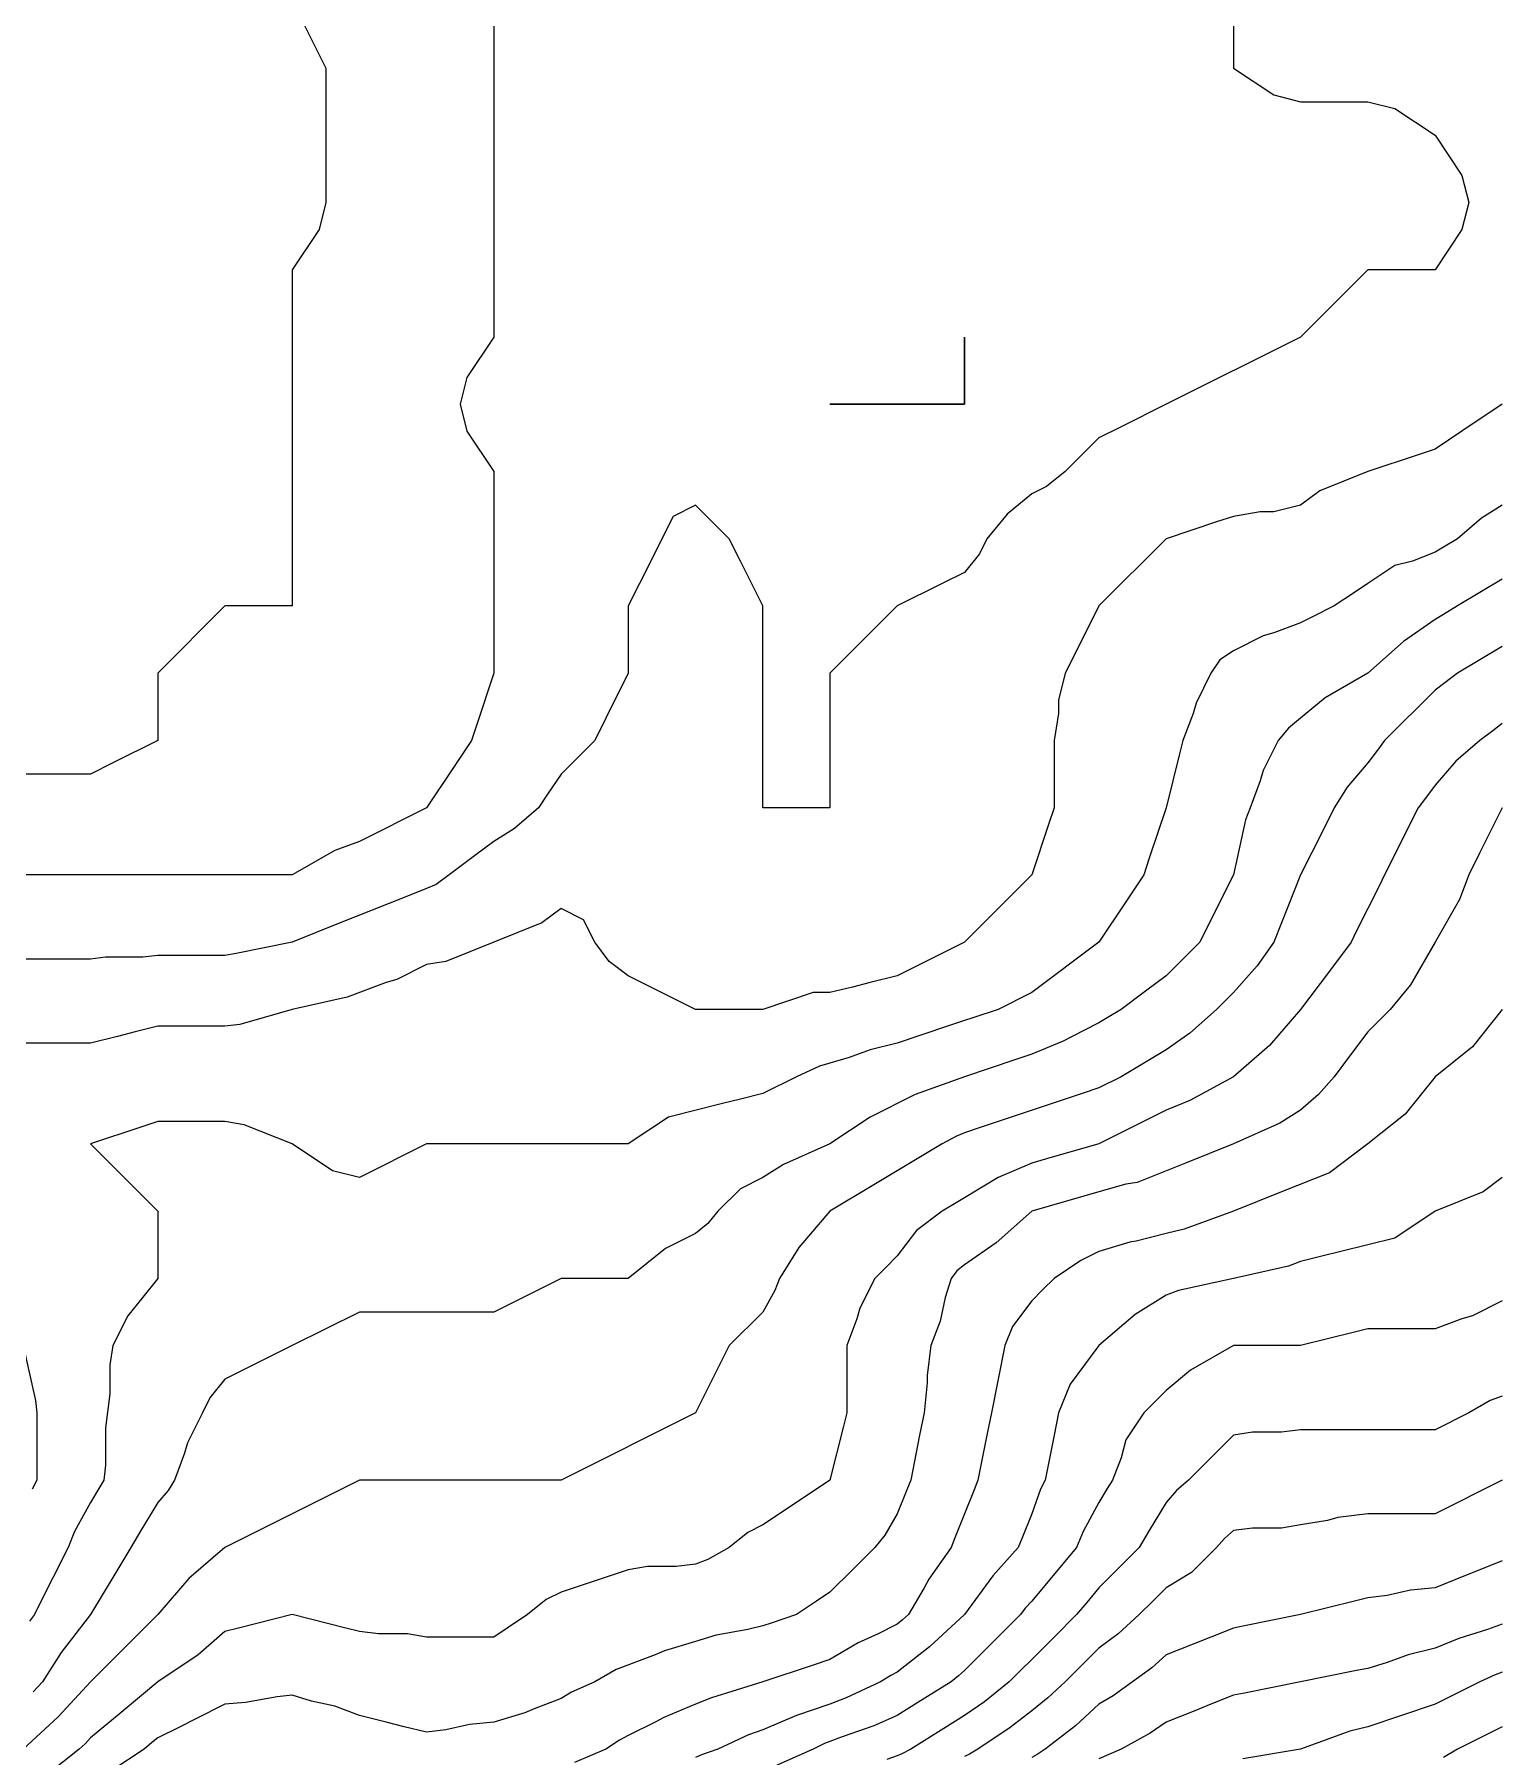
# Model space of a CAD drawing. Header units: inches. Extents: x 794995 to 811195, y 2485918 to 2508058.
# Drawn here: x 805230 to 805882, y 2500105 to 2500873 of the extents above; entities that cross this region are included whole.
import ezdxf

# ---------------------------------------------------------------- set-up
doc = ezdxf.new("R2010")
doc.units = ezdxf.units.IN
doc.header["$MEASUREMENT"] = 0
doc.layers.add('contour', color=7, linetype='Continuous')

msp = doc.modelspace()

# ---------------------------------------------------------------- linework, layer by layer
at = {"layer": 'contour'}
for points in [[(805435.16, 2500888.36), (805435.16, 2500738.36), (805423.16, 2500720.36), (805420.16, 2500708.36), (805423.16, 2500696.36), (805435.16, 2500678.36), (805435.16, 2500588.36), (805427.66, 2500565.86), (805425.16, 2500558.36), (805417.16, 2500546.36), (805405.16, 2500528.36), (805375.16, 2500513.36), (805364.25, 2500509.27), (805345.16, 2500498.36), (805135.16, 2500498.36)], [(805765.16, 2500888.36), (805765.16, 2500858.36), (805783.16, 2500846.36), (805795.16, 2500843.36), (805825.16, 2500843.36), (805837.16, 2500840.36), (805855.16, 2500828.36), (805867.16, 2500810.36), (805870.16, 2500798.36), (805867.16, 2500786.36), (805855.16, 2500768.36), (805825.16, 2500768.36), (805795.16, 2500738.36), (805775.16, 2500728.36), (805755.16, 2500718.36), (805735.16, 2500708.36), (805715.16, 2500698.36), (805705.16, 2500693.36), (805690.16, 2500678.36), (805681.83, 2500671.69), (805675.16, 2500668.36), (805664.25, 2500659.27), (805655.16, 2500648.36), (805651.83, 2500641.69), (805645.16, 2500633.36), (805635.16, 2500628.36), (805615.16, 2500618.36), (805585.16, 2500588.36), (805585.16, 2500528.36), (805555.16, 2500528.36), (805555.16, 2500618.36), (805545.16, 2500638.36), (805540.16, 2500648.36), (805525.16, 2500663.36), (805515.16, 2500658.36), (805510.16, 2500648.36), (805505.16, 2500638.36), (805495.16, 2500618.36), (805495.16, 2500588.36), (805485.16, 2500568.36), (805480.16, 2500558.36), (805465.16, 2500543.36), (805459.16, 2500534.36), (805455.16, 2500528.36), (805444.39, 2500519.13), (805435.16, 2500513.36), (805426.59, 2500506.93), (805415.16, 2500498.36), (805409.45, 2500494.08), (805405.16, 2500492.36), (805395.16, 2500488.36), (805388.02, 2500485.5), (805366.59, 2500476.93), (805345.16, 2500468.36), (805320.16, 2500463.36), (805315.16, 2500462.36), (805285.16, 2500462.36), (805278.49, 2500461.69), (805261.83, 2500461.69), (805255.16, 2500460.86), (805225.16, 2500460.86)], [(805345.16, 2500888.36), (805355.16, 2500868.36), (805360.16, 2500858.36), (805360.16, 2500798.36), (805357.16, 2500786.36), (805345.16, 2500768.36), (805345.16, 2500618.36), (805315.16, 2500618.36), (805285.16, 2500588.36), (805285.16, 2500558.36), (805265.16, 2500548.36), (805255.16, 2500543.36), (805225.16, 2500543.36)], [(805885.16, 2500708.36), (805867.16, 2500696.36), (805855.16, 2500688.36), (805847.66, 2500685.86), (805825.16, 2500678.36), (805803.73, 2500669.79), (805795.16, 2500663.36), (805783.16, 2500660.36), (805777.16, 2500660.36), (805765.16, 2500658.36), (805757.66, 2500655.86), (805735.16, 2500648.36), (805705.16, 2500618.36), (805695.16, 2500598.36), (805690.16, 2500588.36), (805687.16, 2500576.36), (805687.16, 2500570.36), (805685.16, 2500558.36), (805685.16, 2500528.36), (805682.66, 2500520.86), (805675.16, 2500498.36), (805645.16, 2500468.36), (805615.16, 2500453.36), (805603.16, 2500450.36), (805595.16, 2500448.36), (805585.16, 2500445.86), (805577.66, 2500445.86), (805555.16, 2500438.36), (805525.16, 2500438.36), (805495.16, 2500453.36), (805486.59, 2500459.79), (805480.16, 2500468.36), (805475.16, 2500478.36), (805465.16, 2500483.36), (805456.59, 2500476.93), (805435.16, 2500468.36), (805413.73, 2500459.79), (805405.16, 2500458.36), (805391.83, 2500451.7), (805387.16, 2500450.36), (805369.7, 2500443.82), (805345.16, 2500438.36), (805321.83, 2500431.69), (805315.16, 2500430.86), (805285.16, 2500430.86), (805275.16, 2500428.36), (805267.16, 2500426.36), (805255.16, 2500423.36), (805225.16, 2500423.36)], [(805885.16, 2500663.36), (805875.93, 2500657.59), (805865.16, 2500648.36), (805858.91, 2500644.61), (805855.16, 2500642.36), (805845.16, 2500638.36), (805837.16, 2500636.36), (805825.16, 2500628.36), (805819.16, 2500624.36), (805810.16, 2500618.36), (805800.16, 2500613.36), (805795.16, 2500610.86), (805783.16, 2500606.36), (805778.49, 2500605.03), (805765.16, 2500598.36), (805759.16, 2500594.36), (805755.16, 2500588.36), (805748.49, 2500575.03), (805747.16, 2500570.36), (805742.66, 2500558.36), (805741.16, 2500552.36), (805735.16, 2500528.36), (805727.66, 2500505.86), (805725.16, 2500498.36), (805717.16, 2500486.36), (805705.16, 2500468.36), (805675.16, 2500445.86), (805660.16, 2500438.36), (805648.91, 2500434.61), (805645.16, 2500433.36), (805637.66, 2500430.86), (805615.16, 2500423.36), (805603.16, 2500420.36), (805593.73, 2500416.93), (805585.16, 2500414.36), (805580.54, 2500412.98), (805570.16, 2500408.36), (805555.16, 2500400.86), (805545.16, 2500398.36), (805537.16, 2500396.36), (805513.16, 2500390.36), (805495.16, 2500378.36), (805405.16, 2500378.36), (805375.16, 2500363.36), (805363.16, 2500366.36), (805345.16, 2500378.36), (805323.73, 2500386.93), (805315.16, 2500388.36), (805285.16, 2500388.36), (805277.66, 2500385.86), (805255.16, 2500378.36), (805285.16, 2500348.36), (805285.16, 2500318.36), (805271.83, 2500301.7), (805265.16, 2500288.36), (805263.73, 2500279.79), (805263.73, 2500266.93), (805261.83, 2500251.69), (805261.83, 2500235.03), (805261.16, 2500228.36), (805258.91, 2500224.61), (805255.16, 2500218.36), (805248.1, 2500205.42), (805245.16, 2500198.36), (805238.49, 2500185.03), (805235.16, 2500178.36), (805230.16, 2500168.36), (805228.02, 2500165.5)], [(805885.16, 2500630.36), (805865.16, 2500618.36), (805858.91, 2500614.61), (805855.16, 2500612.36), (805841.04, 2500602.48), (805825.16, 2500588.36), (805806.07, 2500577.45), (805795.16, 2500568.36), (805789.7, 2500563.82), (805785.16, 2500558.36), (805778.49, 2500545.03), (805777.16, 2500540.36), (805772.66, 2500528.36), (805770.61, 2500522.91), (805765.16, 2500498.36), (805755.16, 2500478.36), (805750.16, 2500468.36), (805735.16, 2500453.36), (805726.59, 2500446.93), (805715.16, 2500438.36), (805708.91, 2500434.61), (805705.16, 2500432.36), (805693.16, 2500426.36), (805689.28, 2500424.24), (805675.16, 2500418.36), (805667.66, 2500415.86), (805645.16, 2500408.36), (805623.16, 2500400.36), (805603.16, 2500390.36), (805585.16, 2500378.36), (805564.39, 2500369.13), (805555.16, 2500363.36), (805545.16, 2500358.36), (805535.16, 2500348.36), (805530.61, 2500342.91), (805525.16, 2500338.36), (805511.83, 2500331.7), (805495.16, 2500318.36), (805465.16, 2500318.36), (805435.16, 2500303.36), (805375.16, 2500303.36), (805345.16, 2500288.36), (805315.16, 2500273.36), (805308.49, 2500265.03), (805305.16, 2500258.36), (805298.49, 2500245.03), (805297.16, 2500240.36), (805292.66, 2500228.36), (805289.77, 2500223.75), (805285.16, 2500218.36), (805277.66, 2500205.86), (805273.16, 2500198.36), (805266.41, 2500187.11), (805255.16, 2500168.36), (805242.12, 2500151.4), (805233.73, 2500138.36), (805229.6, 2500133.92)], [(805885.16, 2500600.36), (805865.16, 2500588.36), (805859.45, 2500584.08), (805855.16, 2500580.86), (805832.66, 2500558.36), (805829.45, 2500554.08), (805825.16, 2500548.36), (805815.93, 2500537.59), (805810.16, 2500528.36), (805805.16, 2500518.36), (805795.16, 2500498.36), (805786.59, 2500476.93), (805783.16, 2500468.36), (805775.75, 2500457.77), (805765.16, 2500445.86), (805757.66, 2500438.36), (805745.75, 2500427.77), (805735.16, 2500420.36), (805715.16, 2500408.36), (805705.16, 2500403.36), (805697.66, 2500400.86), (805652.66, 2500385.86), (805645.16, 2500383.36), (805641.63, 2500381.89), (805635.16, 2500378.36), (805615.16, 2500366.36), (805603.91, 2500359.61), (805585.16, 2500348.36), (805571.31, 2500332.21), (805562.66, 2500318.36), (805560.61, 2500312.91), (805555.16, 2500303.36), (805540.16, 2500288.36), (805535.16, 2500278.36), (805525.16, 2500258.36), (805465.16, 2500228.36), (805375.16, 2500228.36), (805315.16, 2500198.36), (805299.01, 2500184.51), (805285.16, 2500168.36), (805255.16, 2500138.36), (805240.76, 2500122.76), (805225.16, 2500108.36)], [(805885.16, 2500565.86), (805880.87, 2500562.65), (805875.16, 2500558.36), (805864.39, 2500549.13), (805855.16, 2500538.36), (805850.87, 2500532.65), (805847.66, 2500528.36), (805832.66, 2500498.36), (805830.16, 2500493.36), (805825.16, 2500483.36), (805820.16, 2500473.36), (805817.66, 2500468.36), (805808.02, 2500455.5), (805795.16, 2500438.36), (805781.31, 2500422.21), (805765.16, 2500408.36), (805745.75, 2500397.77), (805735.16, 2500393.36), (805705.16, 2500378.36), (805681.83, 2500371.69), (805675.16, 2500369.79), (805660.16, 2500363.36), (805645.16, 2500354.36), (805641.41, 2500352.11), (805635.16, 2500348.36), (805623.73, 2500339.79), (805615.16, 2500328.36), (805610.16, 2500323.36), (805605.16, 2500318.36), (805598.49, 2500305.03), (805597.16, 2500300.36), (805592.66, 2500288.36), (805592.66, 2500258.36), (805591.16, 2500252.36), (805585.16, 2500228.36), (805567.16, 2500216.36), (805555.16, 2500208.36), (805548.49, 2500205.03), (805540.16, 2500198.36), (805530.61, 2500192.91), (805525.16, 2500190.86), (805516.59, 2500189.79), (805503.73, 2500189.79), (805495.16, 2500188.36), (805465.16, 2500178.36), (805458.49, 2500175.03), (805450.16, 2500168.36), (805441.16, 2500162.36), (805435.16, 2500158.36), (805405.16, 2500158.36), (805396.59, 2500159.79), (805383.73, 2500159.79), (805375.16, 2500160.86), (805369.16, 2500162.36), (805345.16, 2500168.36), (805321.16, 2500162.36), (805315.16, 2500160.86), (805303.16, 2500150.36), (805285.16, 2500138.36), (805268.79, 2500124.72), (805255.16, 2500113.36), (805252.76, 2500110.76), (805250.16, 2500108.36), (805236.27, 2500097.25)], [(805885.16, 2500528.36), (805875.16, 2500508.36), (805870.16, 2500498.36), (805866.07, 2500487.45), (805855.16, 2500468.36), (805844.25, 2500449.27), (805835.16, 2500438.36), (805830.16, 2500433.36), (805825.16, 2500428.36), (805816.59, 2500416.93), (805810.16, 2500408.36), (805803.16, 2500400.36), (805795.16, 2500393.36), (805785.93, 2500387.59), (805765.16, 2500378.36), (805743.73, 2500369.79), (805722.3, 2500361.22), (805717.16, 2500360.36), (805705.16, 2500356.93), (805698.49, 2500355.03), (805675.16, 2500348.36), (805659.28, 2500334.24), (805645.16, 2500324.36), (805641.83, 2500321.69), (805639.16, 2500318.36), (805636.59, 2500309.79), (805634.25, 2500299.27), (805630.16, 2500288.36), (805628.49, 2500275.03), (805628.49, 2500271.7), (805627.16, 2500258.36), (805625.16, 2500248.36), (805621.16, 2500228.36), (805619.45, 2500224.08), (805615.16, 2500213.36), (805609.7, 2500203.82), (805605.16, 2500198.36), (805595.16, 2500188.36), (805585.16, 2500178.36), (805579.16, 2500174.36), (805570.16, 2500168.36), (805558.91, 2500164.61), (805555.16, 2500163.36), (805548.49, 2500161.69), (805534.39, 2500159.13), (805525.16, 2500156.36), (805511.31, 2500152.21), (805507.16, 2500150.36), (805489.7, 2500143.82), (805480.16, 2500138.36), (805469.77, 2500133.75), (805465.16, 2500130.86), (805453.16, 2500126.36), (805449.01, 2500124.51), (805435.16, 2500120.36), (805424.25, 2500119.27), (805413.73, 2500116.93), (805405.16, 2500115.86), (805395.16, 2500118.36), (805387.16, 2500120.36), (805375.16, 2500123.36), (805364.25, 2500127.45), (805353.73, 2500129.79), (805345.16, 2500132.36), (805338.49, 2500131.69), (805324.39, 2500129.13), (805315.16, 2500128.36), (805301.83, 2500121.7), (805295.16, 2500118.36), (805285.16, 2500113.36), (805282.43, 2500111.09), (805279.16, 2500108.36), (805264.76, 2500098.76)], [(805885.16, 2500438.36), (805871.83, 2500421.7), (805855.16, 2500408.36), (805841.83, 2500391.7), (805825.16, 2500378.36), (805808.02, 2500365.5), (805786.59, 2500356.93), (805765.16, 2500348.36), (805743.16, 2500340.36), (805735.16, 2500338.36), (805721.83, 2500335.03), (805719.01, 2500334.51), (805705.16, 2500330.36), (805697.16, 2500326.36), (805685.16, 2500318.36), (805680.16, 2500313.36), (805675.16, 2500308.36), (805666.59, 2500296.93), (805663.16, 2500288.36), (805657.16, 2500258.36), (805655.16, 2500248.36), (805651.16, 2500228.36), (805649.45, 2500224.08), (805645.16, 2500213.36), (805640.87, 2500202.65), (805639.16, 2500198.36), (805629.28, 2500184.24), (805627.16, 2500180.36), (805620.16, 2500168.36), (805617.56, 2500165.96), (805615.16, 2500164.08), (805606.59, 2500159.79), (805597.79, 2500155.73), (805585.16, 2500148.36), (805577.66, 2500145.86), (805555.16, 2500138.36), (805532.22, 2500131.3), (805525.16, 2500128.36), (805511.04, 2500122.48), (805507.16, 2500120.36), (805495.16, 2500114.36), (805491.16, 2500112.36), (805485.16, 2500108.36), (805471.16, 2500102.36)], [(805885.16, 2500363.36), (805876.59, 2500356.93), (805855.16, 2500348.36), (805837.16, 2500336.36), (805813.16, 2500330.36), (805805.16, 2500328.36), (805795.16, 2500325.86), (805789.7, 2500323.82), (805765.16, 2500318.36), (805740.61, 2500312.91), (805735.16, 2500310.86), (805721.31, 2500302.21), (805705.16, 2500288.36), (805692.3, 2500271.22), (805687.16, 2500258.36), (805685.16, 2500248.36), (805681.16, 2500228.36), (805679.16, 2500224.36), (805675.16, 2500213.36), (805670.87, 2500202.65), (805669.16, 2500198.36), (805657.79, 2500185.73), (805645.16, 2500168.36), (805629.56, 2500153.96), (805615.16, 2500142.65), (805612.3, 2500141.22), (805607.66, 2500138.36), (805592.36, 2500131.16), (805585.16, 2500128.36), (805570.16, 2500123.36), (805555.16, 2500116.93), (805548.84, 2500114.68), (805535.16, 2500108.36), (805527.77, 2500105.75), (805525.16, 2500104.61)], [(805885.16, 2500308.36), (805871.83, 2500301.7), (805867.16, 2500300.36), (805855.16, 2500295.86), (805825.16, 2500295.86), (805819.16, 2500294.36), (805795.16, 2500288.36), (805765.16, 2500288.36), (805746.07, 2500277.45), (805735.16, 2500268.36), (805730.16, 2500263.36), (805725.16, 2500258.36), (805717.16, 2500246.36), (805715.16, 2500238.36), (805711.16, 2500228.36), (805708.91, 2500224.61), (805705.16, 2500218.36), (805698.1, 2500205.42), (805695.16, 2500198.36), (805686.07, 2500187.45), (805675.16, 2500174.36), (805672.3, 2500171.22), (805670.16, 2500168.36), (805657.66, 2500155.86), (805645.16, 2500143.36), (805642.55, 2500140.97), (805639.16, 2500138.36), (805624.39, 2500129.13), (805615.16, 2500123.36), (805604.72, 2500118.8), (805590.61, 2500113.82), (805585.16, 2500111.69), (805582.66, 2500110.86), (805577.66, 2500108.36), (805555.16, 2500098.36)], [(805225.16, 2500288.36), (805230.61, 2500263.82), (805231.16, 2500258.36), (805231.16, 2500228.36), (805229.16, 2500224.36)], [(805885.16, 2500265.86), (805879.7, 2500263.82), (805870.16, 2500258.36), (805855.16, 2500250.86), (805795.16, 2500250.86), (805786.59, 2500249.79), (805773.73, 2500249.79), (805765.16, 2500248.36), (805755.16, 2500238.36), (805745.16, 2500228.36), (805739.77, 2500223.75), (805735.16, 2500218.36), (805727.66, 2500205.86), (805723.16, 2500198.36), (805714.16, 2500189.36), (805705.16, 2500180.36), (805699.7, 2500173.82), (805695.16, 2500168.36), (805685.16, 2500158.36), (805675.16, 2500148.36), (805670.16, 2500143.36), (805665.16, 2500138.36), (805654.05, 2500129.47), (805645.16, 2500123.36), (805635.93, 2500117.59), (805621.16, 2500108.36), (805617.23, 2500106.29), (805615.16, 2500105.36), (805610.54, 2500103.75)], [(805885.16, 2500228.36), (805855.16, 2500213.36), (805825.16, 2500213.36), (805811.83, 2500211.7), (805807.16, 2500210.36), (805795.16, 2500208.36), (805786.59, 2500206.93), (805773.73, 2500206.93), (805765.16, 2500205.86), (805761.16, 2500202.36), (805757.66, 2500198.36), (805746.41, 2500187.11), (805735.16, 2500180.36), (805729.16, 2500174.36), (805723.16, 2500168.36), (805713.73, 2500159.79), (805705.16, 2500153.36), (805690.16, 2500138.36), (805682.36, 2500131.16), (805675.16, 2500125.5), (805665.56, 2500117.96), (805651.16, 2500108.36), (805647.38, 2500106.14), (805645.16, 2500105.03)], [(805885.16, 2500192.36), (805875.16, 2500188.36), (805868.02, 2500185.5), (805855.16, 2500180.36), (805844.25, 2500179.27), (805833.73, 2500176.93), (805825.16, 2500175.86), (805819.16, 2500174.36), (805795.16, 2500168.36), (805770.16, 2500163.36), (805765.16, 2500162.36), (805755.16, 2500158.36), (805748.02, 2500155.5), (805735.16, 2500150.36), (805728.84, 2500144.68), (805720.16, 2500138.36), (805711.47, 2500132.05), (805705.16, 2500128.36), (805694.72, 2500118.8), (805681.16, 2500108.36), (805677.56, 2500105.96), (805675.16, 2500104.61)], [(805885.16, 2500164.08), (805878.49, 2500161.69), (805865.75, 2500157.77), (805855.16, 2500153.36), (805843.16, 2500150.36), (805833.73, 2500146.93), (805825.16, 2500144.36), (805820.16, 2500143.36), (805795.16, 2500138.36), (805770.16, 2500133.36), (805765.16, 2500132.36), (805755.16, 2500128.36), (805748.02, 2500125.5), (805735.16, 2500120.36), (805728.1, 2500115.42), (805715.16, 2500108.36), (805705.16, 2500104.08)], [(805885.16, 2500142.65), (805882, 2500141.52), (805875.16, 2500138.36), (805855.16, 2500128.36), (805825.16, 2500118.36), (805817.16, 2500116.36), (805795.16, 2500108.36), (805769.45, 2500104.08)], [(805885.16, 2500118.36), (805865.16, 2500108.36), (805858.91, 2500104.61)]]:
    msp.add_lwpolyline(points, dxfattribs=at)
msp.add_lwpolyline([(805645.16, 2500708.36), (805585.16, 2500708.36), (805615.16, 2500708.36), (805645.16, 2500708.36), (805645.16, 2500738.36)], close=True, dxfattribs=at)

doc.saveas('drawing.dxf')
